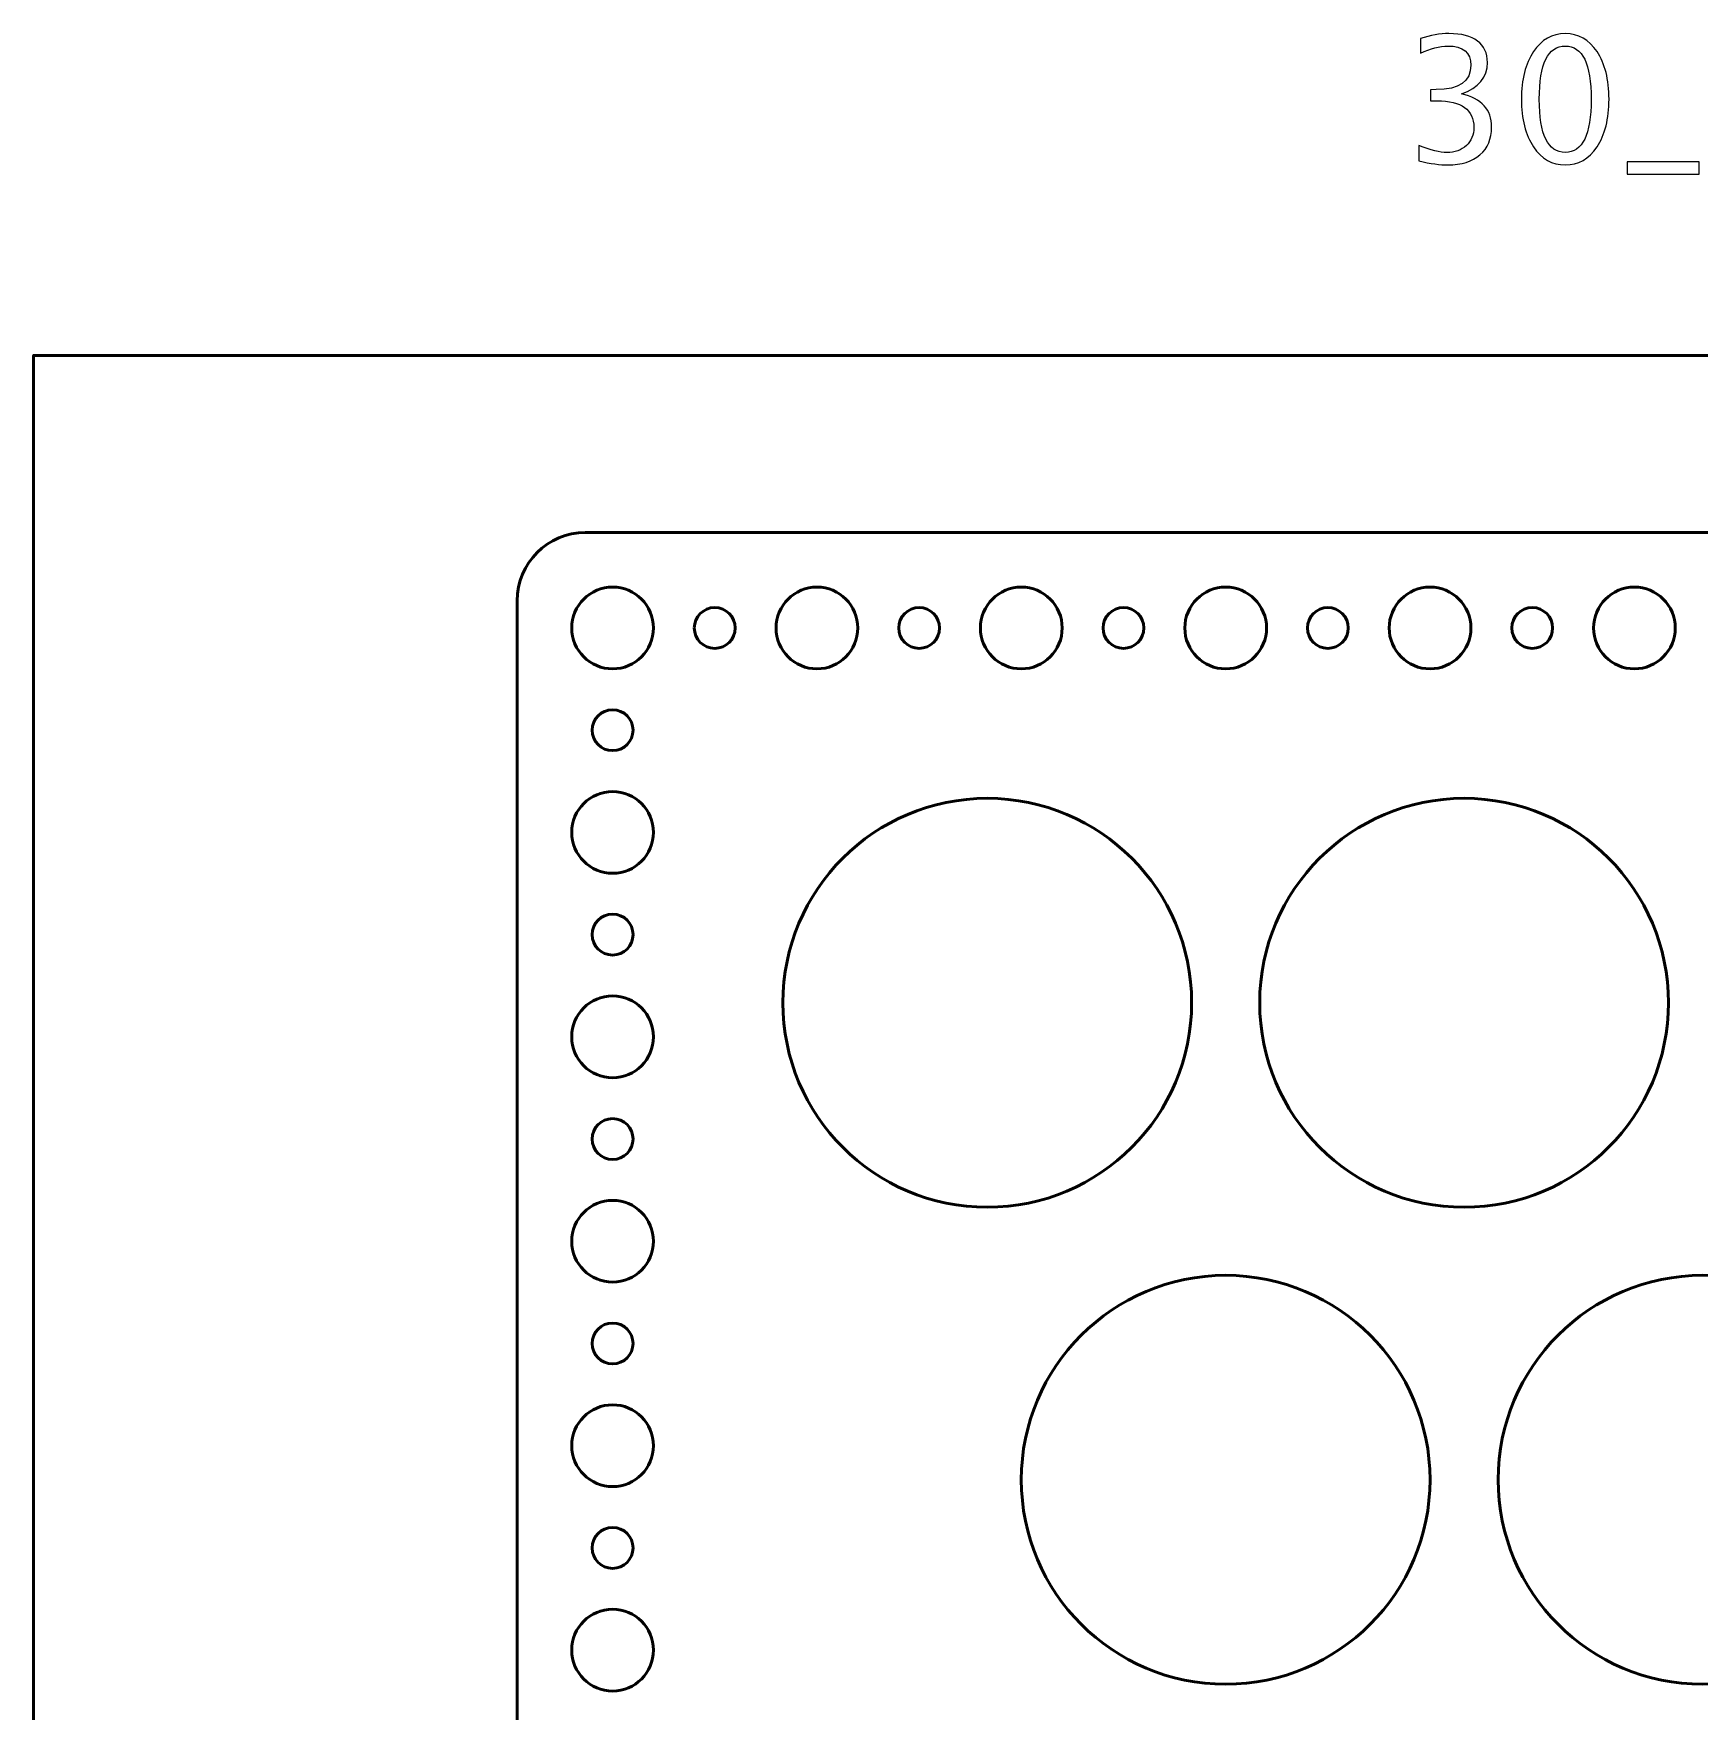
# Model space of a CAD drawing. Header units: centimetres. Extents: x -44 to 44, y -29.8 to 29.1.
# Drawn here: x -44 to -31.77, y -16.2 to -3.89 of the extents above; entities that cross this region are included whole.
import ezdxf

# ---------------------------------------------------------------- set-up
doc = ezdxf.new("R2010")
doc.units = ezdxf.units.CM
doc.header["$MEASUREMENT"] = 0
doc.layers.add('Layer 1', color=7, linetype='Continuous')

msp = doc.modelspace()

# ---------------------------------------------------------------- linework, layer by layer
at = {"layer": 'Layer 1', "color": 4, "lineweight": 53}
msp.add_lwpolyline([(-44, -29.75), (-16, -29.75), (-16, -6.25), (-44, -6.25), (-44, -29.75)], close=True, dxfattribs=at)
at = {"layer": 'Layer 1', "lineweight": 53}
for centre, major_axis in [((-39.74999, -8.25001), (0, 0.30001)), ((-39.75, -9), (0, 0.15)), ((-39.74999, -9.75001), (0, 0.30001)), ((-36.99996, -11.00004), (0, 1.50004)), ((-33.49996, -11.00004), (0, 1.50004)), ((-39.75, -10.5), (0, 0.15)), ((-39.74999, -11.25001), (0, 0.30001)), ((-39.75, -12), (0, 0.15)), ((-39.74999, -12.75001), (0, 0.30001)), ((-35.24996, -14.50004), (0, 1.50004)), ((-31.74996, -14.50004), (0, 1.50004)), ((-39.75, -13.5), (0, 0.15)), ((-39.74999, -14.25001), (0, 0.30001)), ((-39.75, -15), (0, 0.15)), ((-39.74999, -15.75001), (0, 0.30001))]:
    msp.add_ellipse(centre, major_axis=major_axis, ratio=1, dxfattribs=at)
at = {"layer": 'Layer 1'}
for points, knots in [([(-33.83254, -4.82321), (-33.83254, -4.82321), (-33.83254, -4.70891), (-33.83254, -4.70891), (-33.83254, -4.70891), (-33.74533, -4.74362), (-33.67696, -4.76098), (-33.6268, -4.76098), (-33.6268, -4.76098), (-33.56774, -4.76098), (-33.52012, -4.74405), (-33.4835, -4.70997), (-33.4835, -4.70997), (-33.44688, -4.67589), (-33.42868, -4.63144), (-33.42868, -4.57683), (-33.42868, -4.57683), (-33.42868, -4.44729), (-33.51885, -4.38252), (-33.69919, -4.38252), (-33.69919, -4.38252), (-33.69919, -4.38252), (-33.74745, -4.38252), (-33.74745, -4.38252), (-33.74745, -4.38252), (-33.74745, -4.38252), (-33.74745, -4.3006), (-33.74745, -4.3006), (-33.74745, -4.3006), (-33.74745, -4.3006), (-33.70469, -4.29997), (-33.70469, -4.29997), (-33.70469, -4.29997), (-33.53515, -4.29997), (-33.45027, -4.24028), (-33.45027, -4.12069), (-33.45027, -4.12069), (-33.45027, -4.02692), (-33.50657, -3.97993), (-33.61897, -3.97993), (-33.61897, -3.97993), (-33.67929, -3.97993), (-33.74618, -3.99729), (-33.81984, -4.032), (-33.81984, -4.032), (-33.81984, -4.032), (-33.81984, -3.92532), (-33.81984, -3.92532), (-33.81984, -3.92532), (-33.74766, -3.90077), (-33.67802, -3.88849), (-33.61114, -3.88849), (-33.61114, -3.88849), (-33.52012, -3.88849), (-33.45006, -3.90669), (-33.40137, -3.9431), (-33.40137, -3.9431), (-33.35269, -3.97929), (-33.32835, -4.032), (-33.32835, -4.101), (-33.32835, -4.101), (-33.32835, -4.20874), (-33.39206, -4.28558), (-33.5197, -4.3313), (-33.5197, -4.3313), (-33.37174, -4.3658), (-33.29787, -4.44687), (-33.29787, -4.57492), (-33.29787, -4.57492), (-33.29787, -4.66128), (-33.32644, -4.72923), (-33.38338, -4.77855), (-33.38338, -4.77855), (-33.44032, -4.82787), (-33.51864, -4.85242), (-33.61812, -4.85242), (-33.61812, -4.85242), (-33.67485, -4.85242), (-33.74618, -4.84268), (-33.83254, -4.82321)], [0, 0, 0, 0, 0.04761905, 0.04761905, 0.04761905, 0.04761905, 0.0952381, 0.0952381, 0.0952381, 0.0952381, 0.14285714, 0.14285714, 0.14285714, 0.14285714, 0.19047619, 0.19047619, 0.19047619, 0.19047619, 0.23809524, 0.23809524, 0.23809524, 0.23809524, 0.28571429, 0.28571429, 0.28571429, 0.28571429, 0.33333333, 0.33333333, 0.33333333, 0.33333333, 0.38095238, 0.38095238, 0.38095238, 0.38095238, 0.42857143, 0.42857143, 0.42857143, 0.42857143, 0.47619048, 0.47619048, 0.47619048, 0.47619048, 0.52380952, 0.52380952, 0.52380952, 0.52380952, 0.57142857, 0.57142857, 0.57142857, 0.57142857, 0.61904762, 0.61904762, 0.61904762, 0.61904762, 0.66666667, 0.66666667, 0.66666667, 0.66666667, 0.71428571, 0.71428571, 0.71428571, 0.71428571, 0.76190476, 0.76190476, 0.76190476, 0.76190476, 0.80952381, 0.80952381, 0.80952381, 0.80952381, 0.85714286, 0.85714286, 0.85714286, 0.85714286, 0.9047619, 0.9047619, 0.9047619, 0.9047619, 1, 1, 1, 1]), ([(-32.7577, -4.85242), (-32.85401, -4.85242), (-32.93169, -4.80818), (-32.99053, -4.71992), (-32.99053, -4.71992), (-33.04959, -4.63165), (-33.07901, -4.51523), (-33.07901, -4.37045), (-33.07901, -4.37045), (-33.07901, -4.22567), (-33.04959, -4.10926), (-32.99053, -4.02099), (-32.99053, -4.02099), (-32.93169, -3.93273), (-32.85401, -3.88849), (-32.7577, -3.88849), (-32.7577, -3.88849), (-32.66097, -3.88849), (-32.58329, -3.93252), (-32.52444, -4.02057), (-32.52444, -4.02057), (-32.46581, -4.10862), (-32.43639, -4.22525), (-32.43639, -4.37045), (-32.43639, -4.37045), (-32.43639, -4.51523), (-32.46581, -4.63165), (-32.52444, -4.71992), (-32.52444, -4.71992), (-32.58329, -4.80818), (-32.66097, -4.85242), (-32.7577, -4.85242)], [0, 0, 0, 0, 0.11111111, 0.11111111, 0.11111111, 0.11111111, 0.22222222, 0.22222222, 0.22222222, 0.22222222, 0.33333333, 0.33333333, 0.33333333, 0.33333333, 0.44444444, 0.44444444, 0.44444444, 0.44444444, 0.55555556, 0.55555556, 0.55555556, 0.55555556, 0.66666667, 0.66666667, 0.66666667, 0.66666667, 0.77777778, 0.77777778, 0.77777778, 0.77777778, 1, 1, 1, 1]), ([(-32.75791, -4.76098), (-32.6307, -4.76098), (-32.5672, -4.6308), (-32.5672, -4.37045), (-32.5672, -4.37045), (-32.5672, -4.1101), (-32.6307, -3.97993), (-32.75791, -3.97993), (-32.75791, -3.97993), (-32.8847, -3.97993), (-32.9482, -4.1101), (-32.9482, -4.37045), (-32.9482, -4.37045), (-32.9482, -4.6308), (-32.8847, -4.76098), (-32.75791, -4.76098)], [0, 0, 0, 0, 0.2, 0.2, 0.2, 0.2, 0.4, 0.4, 0.4, 0.4, 0.6, 0.6, 0.6, 0.6, 1, 1, 1, 1]), ([(-32.30262, -4.921), (-32.30262, -4.921), (-32.30262, -4.82956), (-32.30262, -4.82956), (-32.30262, -4.82956), (-32.30262, -4.82956), (-31.7743, -4.82956), (-31.7743, -4.82956), (-31.7743, -4.82956), (-31.7743, -4.82956), (-31.7743, -4.921), (-31.7743, -4.921), (-31.7743, -4.921), (-31.7743, -4.921), (-32.30262, -4.921), (-32.30262, -4.921)], [0, 0, 0, 0, 0.2, 0.2, 0.2, 0.2, 0.4, 0.4, 0.4, 0.4, 0.6, 0.6, 0.6, 0.6, 1, 1, 1, 1])]:
    msp.add_open_spline(points, degree=3, knots=knots, dxfattribs=at)
at = {"layer": 'Layer 1', "lineweight": 53}
for points, knots in [([(-40.45, -27.95), (-40.45, -27.95), (-40.45, -8.05), (-40.45, -8.05), (-40.45, -8.05), (-40.45, -7.77386), (-40.22614, -7.55), (-39.95, -7.55), (-39.95, -7.55), (-39.95, -7.55), (-20.05, -7.55), (-20.05, -7.55), (-20.05, -7.55), (-19.77386, -7.55), (-19.55, -7.77386), (-19.55, -8.05), (-19.55, -8.05), (-19.55, -8.05), (-19.55, -27.95), (-19.55, -27.95), (-19.55, -27.95), (-19.55, -28.22614), (-19.77386, -28.45), (-20.05, -28.45), (-20.05, -28.45), (-20.05, -28.45), (-39.95, -28.45), (-39.95, -28.45), (-39.95, -28.45), (-40.22614, -28.45), (-40.45, -28.22614), (-40.45, -27.95)], [0, 0, 0, 0, 0.11111111, 0.11111111, 0.11111111, 0.11111111, 0.22222222, 0.22222222, 0.22222222, 0.22222222, 0.33333333, 0.33333333, 0.33333333, 0.33333333, 0.44444444, 0.44444444, 0.44444444, 0.44444444, 0.55555556, 0.55555556, 0.55555556, 0.55555556, 0.66666667, 0.66666667, 0.66666667, 0.66666667, 0.77777778, 0.77777778, 0.77777778, 0.77777778, 1, 1, 1, 1]), ([(-38.55, -8.25), (-38.55, -8.08431), (-38.41569, -7.95), (-38.25, -7.95), (-38.25, -7.95), (-38.08431, -7.95), (-37.95, -8.08431), (-37.95, -8.25), (-37.95, -8.25), (-37.95, -8.41569), (-38.08431, -8.55), (-38.25, -8.55), (-38.25, -8.55), (-38.41569, -8.55), (-38.55, -8.41569), (-38.55, -8.25)], [0, 0, 0, 0, 0.2, 0.2, 0.2, 0.2, 0.4, 0.4, 0.4, 0.4, 0.6, 0.6, 0.6, 0.6, 1, 1, 1, 1]), ([(-37.05, -8.25), (-37.05, -8.08431), (-36.91569, -7.95), (-36.75, -7.95), (-36.75, -7.95), (-36.58431, -7.95), (-36.45, -8.08431), (-36.45, -8.25), (-36.45, -8.25), (-36.45, -8.41569), (-36.58431, -8.55), (-36.75, -8.55), (-36.75, -8.55), (-36.91569, -8.55), (-37.05, -8.41569), (-37.05, -8.25)], [0, 0, 0, 0, 0.2, 0.2, 0.2, 0.2, 0.4, 0.4, 0.4, 0.4, 0.6, 0.6, 0.6, 0.6, 1, 1, 1, 1]), ([(-35.55, -8.25), (-35.55, -8.08431), (-35.41569, -7.95), (-35.25, -7.95), (-35.25, -7.95), (-35.08431, -7.95), (-34.95, -8.08431), (-34.95, -8.25), (-34.95, -8.25), (-34.95, -8.41569), (-35.08431, -8.55), (-35.25, -8.55), (-35.25, -8.55), (-35.41569, -8.55), (-35.55, -8.41569), (-35.55, -8.25)], [0, 0, 0, 0, 0.2, 0.2, 0.2, 0.2, 0.4, 0.4, 0.4, 0.4, 0.6, 0.6, 0.6, 0.6, 1, 1, 1, 1]), ([(-34.05, -8.25), (-34.05, -8.08431), (-33.91569, -7.95), (-33.75, -7.95), (-33.75, -7.95), (-33.58431, -7.95), (-33.45, -8.08431), (-33.45, -8.25), (-33.45, -8.25), (-33.45, -8.41569), (-33.58431, -8.55), (-33.75, -8.55), (-33.75, -8.55), (-33.91569, -8.55), (-34.05, -8.41569), (-34.05, -8.25)], [0, 0, 0, 0, 0.2, 0.2, 0.2, 0.2, 0.4, 0.4, 0.4, 0.4, 0.6, 0.6, 0.6, 0.6, 1, 1, 1, 1]), ([(-32.55, -8.25), (-32.55, -8.08431), (-32.41569, -7.95), (-32.25, -7.95), (-32.25, -7.95), (-32.08431, -7.95), (-31.95, -8.08431), (-31.95, -8.25), (-31.95, -8.25), (-31.95, -8.41569), (-32.08431, -8.55), (-32.25, -8.55), (-32.25, -8.55), (-32.41569, -8.55), (-32.55, -8.41569), (-32.55, -8.25)], [0, 0, 0, 0, 0.2, 0.2, 0.2, 0.2, 0.4, 0.4, 0.4, 0.4, 0.6, 0.6, 0.6, 0.6, 1, 1, 1, 1]), ([(-39.15, -8.25), (-39.15, -8.16716), (-39.08284, -8.1), (-39, -8.1), (-39, -8.1), (-38.91716, -8.1), (-38.85, -8.16716), (-38.85, -8.25), (-38.85, -8.25), (-38.85, -8.33284), (-38.91716, -8.4), (-39, -8.4), (-39, -8.4), (-39.08284, -8.4), (-39.15, -8.33284), (-39.15, -8.25)], [0, 0, 0, 0, 0.2, 0.2, 0.2, 0.2, 0.4, 0.4, 0.4, 0.4, 0.6, 0.6, 0.6, 0.6, 1, 1, 1, 1]), ([(-37.65, -8.25), (-37.65, -8.16716), (-37.58284, -8.1), (-37.5, -8.1), (-37.5, -8.1), (-37.41716, -8.1), (-37.35, -8.16716), (-37.35, -8.25), (-37.35, -8.25), (-37.35, -8.33284), (-37.41716, -8.4), (-37.5, -8.4), (-37.5, -8.4), (-37.58284, -8.4), (-37.65, -8.33284), (-37.65, -8.25)], [0, 0, 0, 0, 0.2, 0.2, 0.2, 0.2, 0.4, 0.4, 0.4, 0.4, 0.6, 0.6, 0.6, 0.6, 1, 1, 1, 1]), ([(-36.15, -8.25), (-36.15, -8.16716), (-36.08284, -8.1), (-36, -8.1), (-36, -8.1), (-35.91716, -8.1), (-35.85, -8.16716), (-35.85, -8.25), (-35.85, -8.25), (-35.85, -8.33284), (-35.91716, -8.4), (-36, -8.4), (-36, -8.4), (-36.08284, -8.4), (-36.15, -8.33284), (-36.15, -8.25)], [0, 0, 0, 0, 0.2, 0.2, 0.2, 0.2, 0.4, 0.4, 0.4, 0.4, 0.6, 0.6, 0.6, 0.6, 1, 1, 1, 1]), ([(-34.65, -8.25), (-34.65, -8.16716), (-34.58284, -8.1), (-34.5, -8.1), (-34.5, -8.1), (-34.41716, -8.1), (-34.35, -8.16716), (-34.35, -8.25), (-34.35, -8.25), (-34.35, -8.33284), (-34.41716, -8.4), (-34.5, -8.4), (-34.5, -8.4), (-34.58284, -8.4), (-34.65, -8.33284), (-34.65, -8.25)], [0, 0, 0, 0, 0.2, 0.2, 0.2, 0.2, 0.4, 0.4, 0.4, 0.4, 0.6, 0.6, 0.6, 0.6, 1, 1, 1, 1]), ([(-33.15, -8.25), (-33.15, -8.16716), (-33.08284, -8.1), (-33, -8.1), (-33, -8.1), (-32.91716, -8.1), (-32.85, -8.16716), (-32.85, -8.25), (-32.85, -8.25), (-32.85, -8.33284), (-32.91716, -8.4), (-33, -8.4), (-33, -8.4), (-33.08284, -8.4), (-33.15, -8.33284), (-33.15, -8.25)], [0, 0, 0, 0, 0.2, 0.2, 0.2, 0.2, 0.4, 0.4, 0.4, 0.4, 0.6, 0.6, 0.6, 0.6, 1, 1, 1, 1])]:
    msp.add_open_spline(points, degree=3, knots=knots, dxfattribs=at)

doc.saveas('drawing.dxf')
